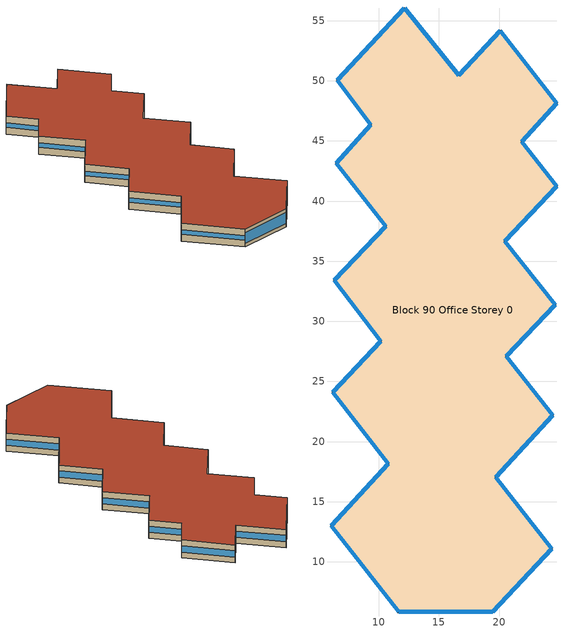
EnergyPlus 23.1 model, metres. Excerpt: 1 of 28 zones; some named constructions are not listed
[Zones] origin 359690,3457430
Block 90 Office Storey 0
 floor ground (Project Floor): 20.12,54.17 24.8,48.12 21.9,44.94 24.81,41.24 20.46,36.64 24.67,31.38 20.62,27.11 24.46,22.18 19.72,17.03 24.4,11.09 19.48,5.84 11.66,5.83 6.04,13 10.78,18.15 6.19,24.09 10.15,28.36 6.32,33.4 10.57,37.89 6.45,43.15 9.35,46.33 6.54,50.02 12.14,56.05 16.64,50.44 z0
 wall outside (Project Wall): 6.54,50.02 9.35,46.33 6.45,43.15 10.57,37.89 6.32,33.4 10.15,28.36 6.19,24.09 10.78,18.15 6.04,13 11.66,5.83 19.48,5.84 24.4,11.09 19.72,17.03 24.46,22.18 20.62,27.11 24.67,31.38 20.46,36.64 24.81,41.24 21.9,44.94 24.8,48.12 20.12,54.17 16.64,50.44 12.14,56.05 6.54,50.02 z0:3
 window (Office_west_window_construction): 6.54,50.02 9.35,46.33 / 9.35,46.33 6.45,43.15 / 6.45,43.15 10.57,37.89 / 10.57,37.88 6.32,33.4 / 6.32,33.39 10.15,28.36 / 10.15,28.35 6.19,24.09 / 6.19,24.08 10.78,18.15 / 10.78,18.15 6.05,13 / 6.05,13 11.66,5.83 / 20.12,54.16 16.64,50.44 / 12.14,56.04 6.54,50.03 z1.12:1.88
 window (Office_south_window_construction): 11.67,5.83 19.47,5.84 z0.6:2.4
 window (Office_east_window_construction): 19.48,5.84 24.4,11.09 / 24.4,11.1 19.72,17.03 / 19.72,17.03 24.45,22.18 / 24.45,22.18 20.62,27.11 / 20.62,27.11 24.67,31.38 / 24.67,31.38 20.46,36.64 / 20.46,36.65 24.8,41.24 / 24.8,41.24 21.9,44.94 / 21.9,44.94 24.8,48.12 / 24.8,48.12 20.12,54.16 / 16.64,50.45 12.15,56.04 z0.98:2.02
 roof outside (Project Ceiling): 24.4,11.09 19.72,17.03 24.46,22.18 20.62,27.11 24.67,31.38 20.46,36.64 24.81,41.24 21.9,44.94 24.8,48.12 20.12,54.17 16.64,50.44 12.14,56.05 6.54,50.02 9.35,46.33 6.45,43.15 10.57,37.89 6.32,33.4 10.15,28.36 6.19,24.09 10.78,18.15 6.04,13 11.66,5.83 19.48,5.84 z3
[SCHEDULE:DAY:HOURLY]
Schedule_administration_heating_summer_hourly; Schedule_commerical_heating_summer_hourly; Schedule_residential_heating_summer_hourly; Schedule_school_heating_summer_hourly; Schedule_hospital_heating_summer_hourly; Schedule_Industrial_heating_summer_hourly; Schedule_transport_heating_summer_hourly; Schedule_office_heating_summer_hourly: -20, -20, -20, -20, -20, -20, -20, -20, -20, -20, -20, -20, -20, -20, -20, -20, -20, -20, -20, -20, -20, -20, -20, -20
Schedule_administration_heating_winnter_weekday_hourly: 5, 5, 5, 5, 5, 5, 12, 12, 18, 20, 20, 20, 20, 20, 20, 20, 20, 20, 18, 5, 5, 5, 5, 5
Schedule_administration_heating_winnter_holiday_hourly; Schedule_school_heating_winnter_holiday_hourly: 5, 5, 5, 5, 5, 5, 5, 5, 5, 5, 5, 5, 5, 5, 5, 5, 5, 5, 5, 5, 5, 5, 5, 5
Schedule_administration_cooling_winter_hourly; Schedule_administration_cooling_summer_holiday_hourly; Schedule_commerical_cooling_winter_hourly; Schedule_residential_cooling_winter_hourly; Schedule_school_cooling_winter_hourly; Schedule_school_cooling_summer_holiday_hourly; Schedule_hospital_cooling_winter_hourly; Schedule_Industrial_cooling_winter_hourly; Schedule_transport_cooling_winter_hourly; Schedule_office_cooling_winter_hourly: 50, 50, 50, 50, 50, 50, 50, 50, 50, 50, 50, 50, 50, 50, 50, 50, 50, 50, 50, 50, 50, 50, 50, 50
Schedule_administration_cooling_summer_weekday_hourly: 50, 50, 50, 50, 50, 50, 50, 28, 26, 26, 26, 26, 26, 26, 26, 26, 26, 26, 50, 50, 50, 50, 50, 50
Schedule_commerical_heating_winnter_weekday_hourly; Schedule_commerical_heating_winnter_holiday_hourly: 5, 5, 5, 5, 5, 5, 12, 16, 18, 18, 18, 18, 18, 18, 18, 18, 18, 18, 18, 18, 12, 5, 5, 5
Schedule_commerical_cooling_summer_weekday_hourly; Schedule_commerical_cooling_summer_holiday_hourly: 50, 50, 50, 50, 50, 50, 50, 28, 24, 24, 24, 24, 24, 24, 24, 24, 24, 24, 24, 24, 24, 28, 50, 50
Schedule_residential_heating_winnter_weekday_hourly; Schedule_residential_heating_winnter_holiday_hourly: 18, 18, 18, 18, 18, 18, 18, -20, -20, -20, -20, -20, -20, -20, -20, -20, -20, -20, -20, -20, 18, 18, 18, 18
Schedule_residential_cooling_summer_weekday_hourly; Schedule_residential_cooling_summer_holiday_hourly: 26, 26, 26, 26, 26, 26, 26, 50, 50, 50, 50, 50, 50, 50, 50, 50, 50, 50, 50, 50, 26, 26, 26, 26
Schedule_school_heating_winnter_weekday_hourly: 5, 5, 5, 5, 5, 12, 18, 20, 20, 20, 20, 20, 20, 20, 20, 20, 20, 20, 18, 12, 5, 5, 5, 5
Schedule_school_cooling_summer_weekday_hourly: 50, 50, 50, 50, 50, 50, 28, 26, 26, 26, 26, 26, 26, 26, 26, 26, 26, 26, 50, 50, 50, 50, 50, 50
Schedule_hospital_heating_winnter_weekday_hourly; Schedule_hospital_heating_winnter_holiday_hourly: 22, 22, 22, 22, 22, 22, 22, 22, 22, 22, 22, 22, 22, 22, 22, 22, 22, 22, 22, 22, 22, 22, 22, 22
Schedule_hospital_cooling_summer_weekday_hourly; Schedule_hospital_cooling_summer_holiday_hourly: 26, 26, 26, 26, 26, 26, 26, 26, 26, 26, 26, 26, 26, 26, 26, 26, 26, 26, 26, 26, 26, 26, 26, 26
Schedule_Industrial_heating_winnter_weekday_hourly; Schedule_Industrial_heating_winnter_holiday_hourly: -20, -20, -20, -20, -20, -20, 18, 18, 18, 18, 18, 18, 18, 18, 18, 18, 18, 18, 18, -20, -20, -20, -20, -20
Schedule_Industrial_cooling_summer_weekday_hourly; Schedule_Industrial_cooling_summer_holiday_hourly: 50, 50, 50, 50, 50, 50, 50, 28, 28, 28, 28, 28, 28, 28, 28, 28, 28, 28, 28, 50, 50, 50, 50, 50
Schedule_transport_heating_winnter_weekday_hourly; Schedule_transport_heating_winnter_holiday_hourly: 18, 18, 18, 18, 18, 18, 20, 20, 20, 20, 20, 20, 20, 20, 20, 20, 20, 20, 20, 20, 20, 20, 18, 18
Schedule_transport_cooling_summer_weekday_hourly; Schedule_transport_cooling_summer_holiday_hourly: 26, 26, 26, 26, 26, 26, 26, 24, 24, 24, 25, 24, 24, 24, 24, 24, 24, 24, 24, 24, 24, 24, 26, 28
Schedule_office_heating_winnter_weekday_hourly: 5, 5, 5, 5, 5, 5, 12, 18, 20, 20, 20, 20, 20, 20, 20, 20, 20, 20, 20, 18, 12, 5, 5, 5
Schedule_office_heating_winnter_holiday_hourly: 5, 5, 5, 5, 5, 5, 5, 5, 5, 16, 16, 16, 16, 16, 16, 16, 16, 5, 5, 5, 5, 5, 5, 5
Schedule_office_cooling_summer_weekday_hourly: 50, 50, 50, 50, 50, 50, 28, 26, 26, 26, 26, 26, 26, 26, 26, 26, 26, 26, 26, 26, 50, 50, 50, 50
Schedule_office_cooling_summer_holiday_hourly: 50, 50, 50, 50, 50, 50, 50, 50, 50, 50, 50, 26, 26, 26, 26, 26, 26, 50, 50, 50, 50, 50, 50, 50
[SCHEDULE:WEEK:DAILY]
Schedule_administration_heating_summer_weekly: Schedule_administration_heating_summer_hourly, Schedule_administration_heating_summer_hourly, Schedule_administration_heating_summer_hourly, Schedule_administration_heating_summer_hourly, Schedule_administration_heating_summer_hourly, Schedule_administration_heating_summer_hourly, Schedule_administration_heating_summer_hourly, Schedule_administration_heating_summer_hourly, Schedule_administration_heating_summer_hourly, Schedule_administration_heating_summer_hourly, Schedule_administration_heating_summer_hourly, Schedule_administration_heating_summer_hourly
Schedule_administration_heating_winnter_weekly: Schedule_administration_heating_winnter_holiday_hourly, Schedule_administration_heating_winnter_weekday_hourly, Schedule_administration_heating_winnter_weekday_hourly, Schedule_administration_heating_winnter_weekday_hourly, Schedule_administration_heating_winnter_weekday_hourly, Schedule_administration_heating_winnter_weekday_hourly, Schedule_administration_heating_winnter_holiday_hourly, Schedule_administration_heating_winnter_holiday_hourly, Schedule_administration_heating_winnter_weekday_hourly, Schedule_administration_heating_winnter_weekday_hourly, Schedule_administration_heating_winnter_holiday_hourly, Schedule_administration_heating_winnter_holiday_hourly
Schedule_administration_cooling_winnter_weekly: Schedule_administration_cooling_winter_hourly, Schedule_administration_cooling_winter_hourly, Schedule_administration_cooling_winter_hourly, Schedule_administration_cooling_winter_hourly, Schedule_administration_cooling_winter_hourly, Schedule_administration_cooling_winter_hourly, Schedule_administration_cooling_winter_hourly, Schedule_administration_cooling_winter_hourly, Schedule_administration_cooling_winter_hourly, Schedule_administration_cooling_winter_hourly, Schedule_administration_cooling_winter_hourly, Schedule_administration_cooling_winter_hourly
Schedule_administration_cooling_summer_weekly: Schedule_administration_cooling_summer_holiday_hourly, Schedule_administration_cooling_summer_weekday_hourly, Schedule_administration_cooling_summer_weekday_hourly, Schedule_administration_cooling_summer_weekday_hourly, Schedule_administration_cooling_summer_weekday_hourly, Schedule_administration_cooling_summer_weekday_hourly, Schedule_administration_cooling_summer_holiday_hourly, Schedule_administration_cooling_summer_holiday_hourly, Schedule_administration_cooling_summer_weekday_hourly, Schedule_administration_cooling_summer_weekday_hourly, Schedule_administration_cooling_summer_holiday_hourly, Schedule_administration_cooling_summer_holiday_hourly
